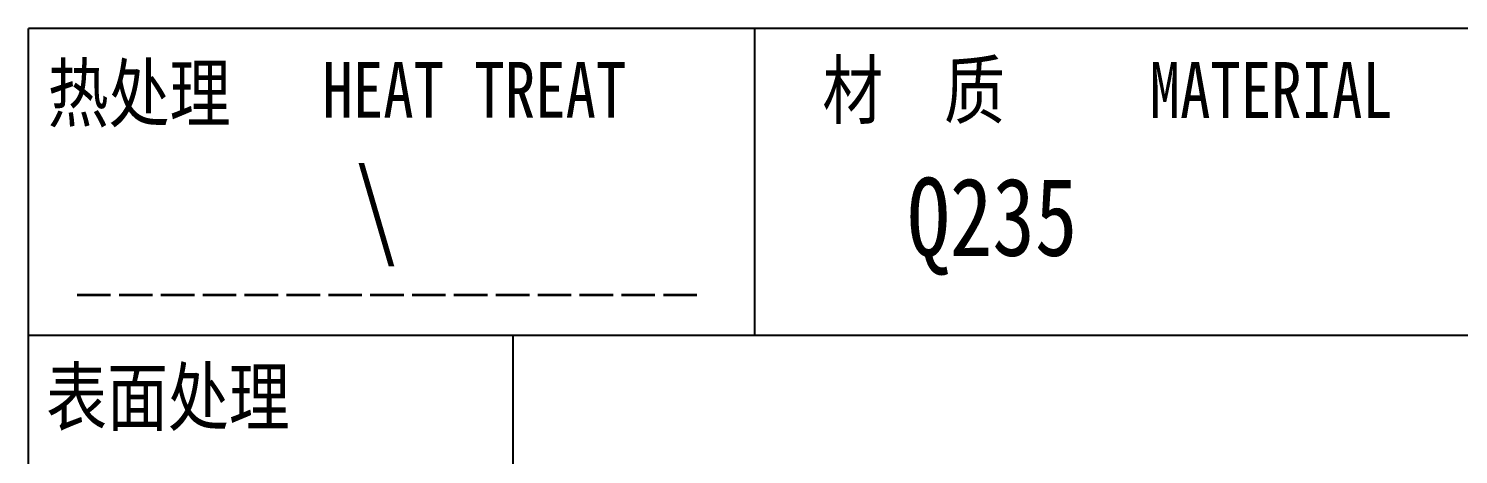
# Model space of a CAD drawing. Header units: millimetres. Extents: x 1333 to 70140, y -42879 to -5704.
# Drawn here: x 69955.3 to 70019.3, y -26134.5 to -26115.4 of the extents above; entities that cross this region are included whole.
import ezdxf
from ezdxf.enums import TextEntityAlignment as Align

# ---------------------------------------------------------------- set-up
doc = ezdxf.new("R2010")
doc.units = ezdxf.units.MM
doc.header["$LTSCALE"] = 0.5
doc.linetypes.add('AM_ISO02W050x2', pattern=[3.75, 3, -0.75])
doc.layers.add('图\\M+19E79\\M+195B6\\M+18E9A', color=7, linetype='Continuous')
doc.layers.add('材质', color=7, linetype='Continuous')
for name, color, linetype, lineweight in [('图框', 7, 'Continuous', 18), ('热处理', 7, 'Continuous', 20), ('粗虚线', 6, 'AM_ISO02W050x2', 35)]:
    doc.layers.add(name, color=color, linetype=linetype, lineweight=lineweight)
doc.styles.add('国标', font='simfang.ttf', dxfattribs={"width": 0.8})

# ---------------------------------------------------------------- blocks, each defined once
blk = doc.blocks.new('GZDEH零件A3图框V01版')
at = {"layer": '图\\M+19E79\\M+195B6\\M+18E9A', "color": 7}
blk.add_line((3272.49, -1788.461), (3092.49, -1788.461), dxfattribs=at)
at = {"layer": '图\\M+19E79\\M+195B6\\M+18E9A', "color": 9}
for p, q in [((3272.49, -1788.461), (3092.49, -1788.461)), ((3124.99, -1788.461), (3124.99, -1802.211)), ((3181.99, -1802.211), (3092.49, -1802.211)), ((3114.17, -1802.211), (3114.17, -1815.961))]:
    blk.add_line(p, q, dxfattribs=at)
at = {"layer": '图\\M+19E79\\M+195B6\\M+18E9A', "color": 9, "linetype": 'Continuous'}
blk.add_line((3092.49, -1832.961), (3092.49, -1788.461), dxfattribs=at)
at = {"layer": '图\\M+19E79\\M+195B6\\M+18E9A', "color": 9, "style": '国标', "width": 0.8}
for s, p in [('热处理', (3093.349, -1792.606)), ('材  质', (3128.037, -1792.46)), ('表面处理', (3093.275, -1806.208))]:
    blk.add_text(s, height=2.5, dxfattribs=at).set_placement(p)
for s, p in [('HEAT TREAT', (3112.454, -1792.456)), ('MATERIAL', (3148.136, -1792.46))]:
    blk.add_text(s, height=2.5, dxfattribs=at).set_placement(p, align=Align.CENTER)
blk = doc.blocks.new('DEH A3')
at = {"layer": '图框'}
blk.add_blockref('GZDEH零件A3图框V01版', (-2857.49, 1846.461), dxfattribs=at)

msp = doc.modelspace()

# ---------------------------------------------------------------- linework, layer by layer
at = {"layer": '粗虚线'}
msp.add_line((69957.425, -26127.327), (69985.286, -26127.327), dxfattribs=at)

# ---------------------------------------------------------------- block references
at = {"layer": '图框', "rotation": 359.9999925153066}
msp.add_blockref('DEH A3', (69720.25, -26173.398), dxfattribs=at)

# ---------------------------------------------------------------- texts
at = {"layer": '材质', "color": 3, "style": '国标', "width": 0.8}
msp.add_text('Q235', height=3.5, rotation=359.99999, dxfattribs=at).set_placement((69998.409, -26125.578), align=Align.CENTER)
at = {"layer": '热处理', "color": 3, "style": '国标', "width": 0.8}
msp.add_text('\\', height=3.5, rotation=359.99999, dxfattribs=at).set_placement((69970.83, -26125.202), align=Align.CENTER)

doc.saveas('drawing.dxf')
